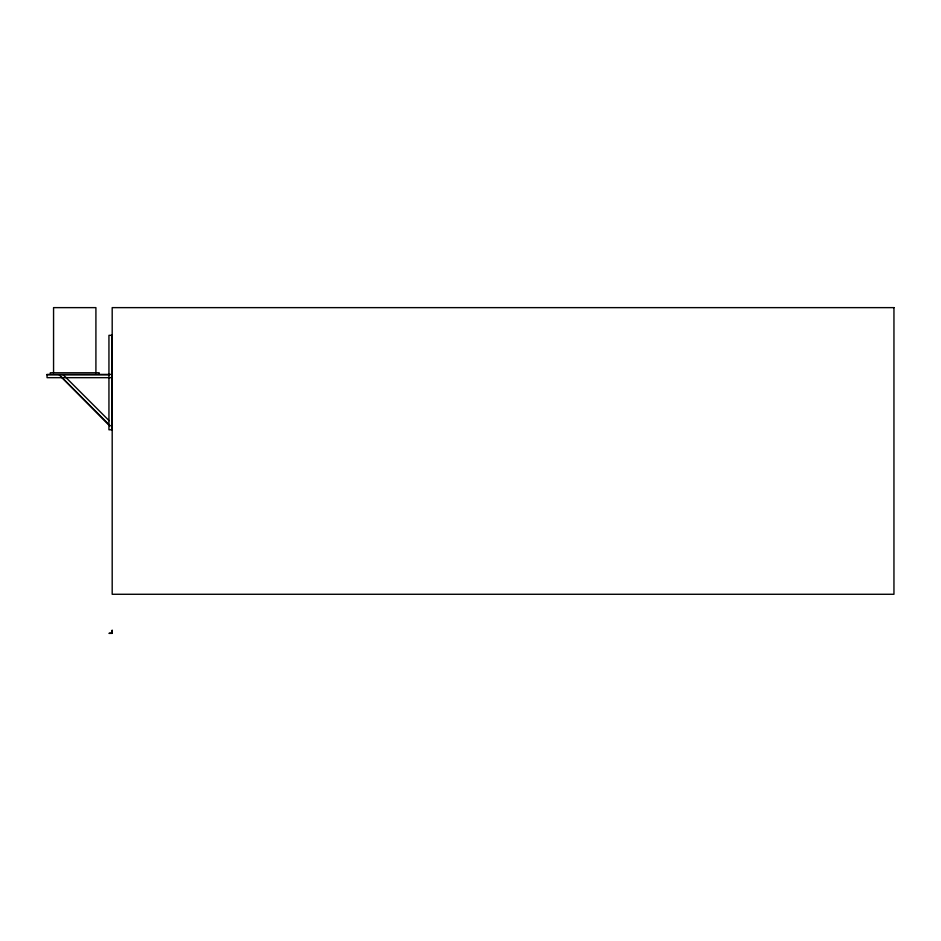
<?xml version="1.0" encoding="UTF-8"?>
<svg xmlns="http://www.w3.org/2000/svg" width="941" height="941" viewBox="0 0 941 941"><rect width="100%" height="100%" fill="white"/><g stroke="black" fill="none" stroke-linecap="round" stroke-linejoin="round"><path stroke-width="1.41" d="M59.224 374.812L109.826 426.002M112.191 335.325L108.944 335.325L108.944 429.778L112.191 429.778M112.191 374.412L47.05 374.412L47.05 377.67L112.191 377.67M47.05 374.812L109.297 374.812M112.191 632.964L108.944 633.364L112.191 633.364L112.191 630.105L111.791 632.964M63.247 374.812L109.132 420.698M61.294 376.894L110.121 425.708M111.791 335.325L111.791 429.778M99.17 374.412L99.17 372.777L50.308 372.777L50.308 374.412M95.911 372.777L95.911 307.636L53.566 307.636L53.566 372.777M893.95 307.636L112.191 307.636L112.191 594.277L893.95 594.277L893.95 307.636"/></g></svg>
